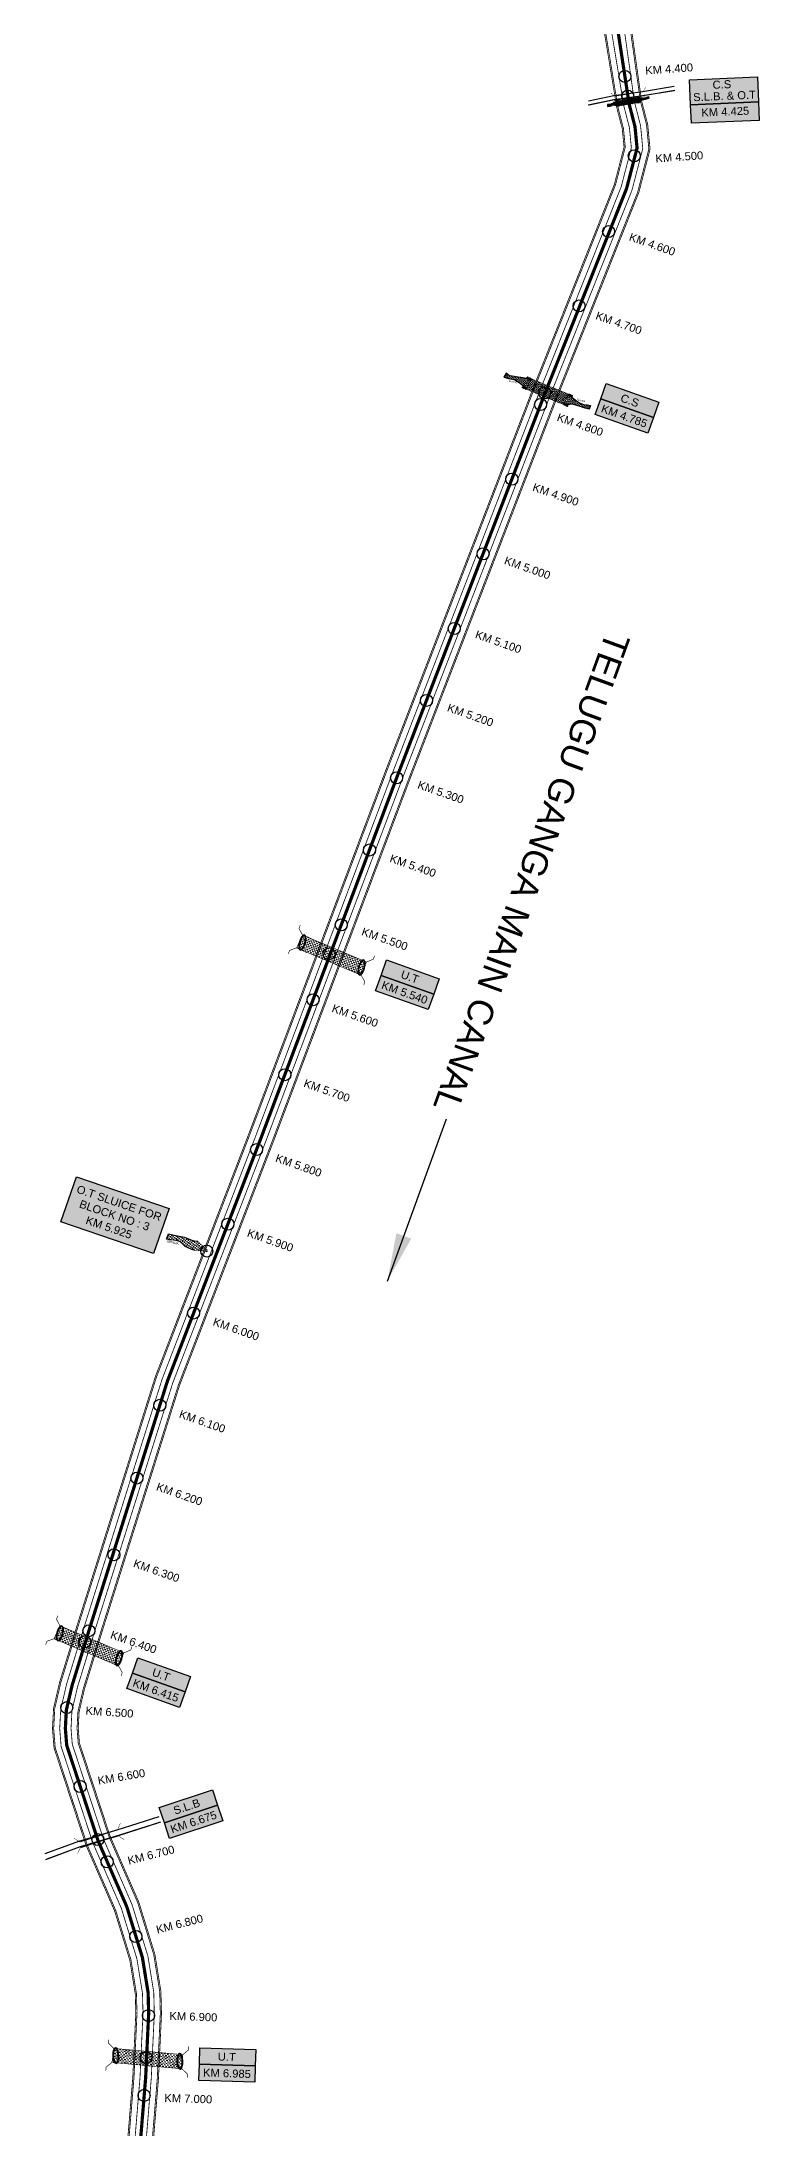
# Model space of a CAD drawing. Header units: inches. Extents: x 85036 to 260440, y 1649183 to 1742360.
# Drawn here: x 89317 to 90213, y 1728128 to 1730735 of the extents above; entities that cross this region are included whole.
import ezdxf

# ---------------------------------------------------------------- set-up
doc = ezdxf.new("R2010")
doc.units = ezdxf.units.IN
doc.header["$MEASUREMENT"] = 0
doc.header["$PDMODE"] = 32
doc.header["$PDSIZE"] = 15
doc.linetypes.add('ACAD_ISO02W100', pattern=[15, 12, -3])
for name, color, linetype in [('bed with', 5, 'Continuous'), ('cahnige', 7, 'Continuous'), ('canal', 1, 'Continuous'), ('CARTTRACK', 30, 'ACAD_ISO02W100'), ('chainage', 7, 'Continuous'), ('laying', 4, 'Continuous'), ('lining', 4, 'Continuous'), ('OT', 7, 'Continuous'), ('ROAD', 6, 'Continuous'), ('SLB', 11, 'Continuous'), ('STREAM', 4, 'Continuous'), ('Stu coo', 3, 'Continuous'), ('top of bund', 1, 'Continuous'), ('UT', 173, 'ACAD_ISO02W100'), ('V', 6, 'Continuous'), ('ZSTU', 7, 'Continuous')]:
    doc.layers.add(name, color=color, linetype=linetype)
doc.styles.add('5mm', font='times.ttf', dxfattribs={"height": 3})
doc.styles.get("Standard").update_dxf_attribs({"font": 'arial.ttf'})
doc.dimstyles.get("Standard").update_dxf_attribs({"dimtxt": 0.18, "dimasz": 0.18, "dimexe": 0.18, "dimexo": 0.0625, "dimgap": 0.09, "dimtad": 0, "dimtih": 1, "dimtoh": 1, "dimdec": 4, "dimzin": 0, "dimdsep": 46, "dimtxsty": 'Standard', "dimcen": 0.09, "dimadec": 0, "dimazin": 0, "dimtfac": 1, "dimtdec": 4, "dimtofl": 0, "dimtmove": 0, "dimatfit": 3, "dimfxl": 1, "dimtolj": 1, "dimtzin": 0, "dimarcsym": 0})
pattern_1 = [(228.0128, (-362214.3310220317, -1526288.492507028), (-7.999998232158162, -9.000001341607247), [0.134536, -13.319088]), (184.9697, (-362214.4210220316, -1526288.592507028), (12.00000105151764, 0.9999913070070519), [0.230868, -22.855925]), (132.5104, (-362214.6510220316, -1526288.612507028), (9.999990718346812, -11.0000086738712), [0.162788, -16.116032]), (267.2737, (-362215.0410220316, -1526288.862507028), (0.9999960177271904, 20.00000029497347), [0.210238, -20.813558]), (292.8337, (-362215.0510220316, -1526289.072507028), (-5.00000990543714, 11.99999641177778), [0.206155, -20.409373]), (357.2737, (-362214.9710220316, -1526289.262507028), (-20.00000029497347, 0.9999960177271915), [0.210238, -20.813558]), (37.6942, (-362214.7610220317, -1526289.272507028), (-13.00000734561798, -9.99999040516053), [0.278029, -27.524849]), (72.2553, (-362214.5410220316, -1526289.102507028), (7.000010762705409, 21.99999623123919), [0.262488, -25.986321]), (121.4296, (-362214.4610220316, -1526288.852507028), (-8.000008234176365, 12.99999503649257), [0.21095, -20.884073]), (175.2364, (-362214.5710220317, -1526288.672507028), (11.00000094631958, -0.9999915326612605), [0.2408319999999999, -11.80076299999999]), (222.3974, (-362214.8110220316, -1526288.652507028), (-12.00000735107323, -10.99999208201412), [0.311448, -30.833375]), (138.8141, (-362214.0510220316, -1526288.872507028), (-7.000002946805715, 5.999997313342756), [0.106301, -10.523844]), (171.4692, (-362214.1310220317, -1526288.802507028), (12.99999828481513, -2.00000791003979), [0.2022369999999999, -20.02151099999998]), (225, (-362214.3310220317, -1526288.772507028), (-1.110223024625157e-16, -1.000000309448952), [0.141421, -1.272792]), (203.1986, (-362214.4010220316, -1526288.652507028), (4.999999730667075, 2.000001325264854), [0.076158, -7.539615]), (291.8014, (-362214.4710220316, -1526288.682507028), (-0.9999999105006487, 3.00000027301077), [0.107703, -5.277462]), (30.9638, (-362214.4310220316, -1526288.782507028), (2.999998022287998, 2.000002483540733), [0.1749289999999999, -5.656022999999996]), (161.5651, (-362214.2810220316, -1526288.692507028), (2.000000434592962, -0.9999984032227077), [0.126491, -3.035787]), (16.38950000000001, (-362215.0510220316, -1526288.682507028), (10.00000219841196, 2.99999270981797), [0.1772, -17.542845]), (70.3462, (-362214.8810220317, -1526288.632507028), (-3.999995247371745, -11.00000213560622), [0.148661, -14.717408]), (293.1986, (-362214.2810220316, -1526288.492507028), (-2.000001325264854, 4.999999730667075), [0.152315, -7.463458]), (343.6105, (-362214.2210220316, -1526288.632507028), (-10.00000219841196, 2.999992709817974), [0.1771999999999999, -17.54284499999998]), (339.444, (-362215.0510220316, -1526289.302507028), (-5.000001844542423, 1.999995996421584), [0.17088, -8.373124]), (294.7751, (-362214.8910220317, -1526289.362507028), (-4.99999218924517, 11.00000342183912), [0.1431779999999999, -14.17464299999999]), (66.80140000000002, (-362214.2710220316, -1526289.492507028), (2.000001325264855, 4.999999730667075), [0.152315, -7.463458]), (17.35400000000001, (-362214.2110220316, -1526289.352507028), (-13.00000201909683, -3.999994502259118), [0.167631, -16.59542399999999]), (69.444, (-362214.7610220317, -1526289.492507028), (-1.999995996421587, -5.000001844542422), [0.08544, -8.458563999999999]), (101.3098999999999, (-362214.3310220317, -1526289.492507028), (-0.9999976321616053, 4.000000752230952), [0.05098999999999999, -5.048028999999998]), (165.9638, (-362214.3410220316, -1526289.442507028), (3.00000054598974, -0.9999980573612457), [0.206155, -3.91695]), (186.009, (-362214.5410220316, -1526289.392507028), (9.99999975090604, 0.9999993174818415), [0.19105, -18.913923]), (303.6901, (-362214.4310220316, -1526288.872507028), (-1.000001334507191, 1.99999955777116), [0.144222, -3.461329]), (353.1572, (-362214.3510220316, -1526288.992507028), (16.99999936547855, -2.000007997924761), [0.251794, -24.927563]), (60.94540000000001, (-362214.1010220316, -1526289.022507028), (-4.000000027199279, -7.000000384569686), [0.102956, -10.192674]), (90, (-362214.0510220316, -1526288.932507028), (-0.9999999999999999, 1), [0.06, -0.94]), (120.2564, (-362214.5610220316, -1526289.362507028), (3.999994886802694, -7.000002455854734), [0.138924, -13.75352]), (48.01279999999999, (-362214.6310220317, -1526289.242507028), (7.99999823215816, 9.000001341607248), [0.269072, -13.184552]), (0, (-362214.4510220317, -1526289.042507028), (1, 1), [0.26, -0.74]), (325.3048, (-362214.1910220316, -1526289.042507028), (-9.999994258987526, 7.000008609594458), [0.158114, -15.653274]), (254.0546, (-362214.0610220316, -1526289.132507028), (-0.9999998892963811, -4.000000126652151), [0.145602, -7.134508]), (207.646, (-362214.1010220316, -1526289.272507028), (-18.99999580717959, -10.00000771316918), [0.237065, -23.469474]), (175.4261, (-362214.3110220316, -1526289.382507028), (-13.00000055831213, 0.999994801161084), [0.2507989999999997, -24.82907399999998])]
pattern_2 = [(0, (-362215.0510220316, -1526289.492507028), (1.25, 1.25), [1.25, -1.25])]
pattern_3 = [(228.0128, (-362243.1753484617, -1526336.432974194), (-7.999998232158162, -9.000001341607247), [0.134536, -13.319088]), (184.9697, (-362243.2653484617, -1526336.532974194), (12.00000105151764, 0.9999913070070519), [0.230868, -22.855925]), (132.5104, (-362243.4953484617, -1526336.552974194), (9.999990718346812, -11.0000086738712), [0.162788, -16.116032]), (267.2737, (-362243.8853484617, -1526336.802974194), (0.9999960177271904, 20.00000029497347), [0.210238, -20.813558]), (292.8337, (-362243.8953484617, -1526337.012974194), (-5.00000990543714, 11.99999641177778), [0.206155, -20.409373]), (357.2737, (-362243.8153484617, -1526337.202974194), (-20.00000029497347, 0.9999960177271915), [0.210238, -20.813558]), (37.6942, (-362243.6053484617, -1526337.212974194), (-13.00000734561798, -9.99999040516053), [0.278029, -27.524849]), (72.2553, (-362243.3853484617, -1526337.042974194), (7.000010762705409, 21.99999623123919), [0.262488, -25.986321]), (121.4296, (-362243.3053484617, -1526336.792974194), (-8.000008234176365, 12.99999503649257), [0.21095, -20.884073]), (175.2364, (-362243.4153484617, -1526336.612974194), (11.00000094631958, -0.9999915326612605), [0.2408319999999999, -11.80076299999999]), (222.3974, (-362243.6553484617, -1526336.592974194), (-12.00000735107323, -10.99999208201412), [0.311448, -30.833375]), (138.8141, (-362242.8953484617, -1526336.812974194), (-7.000002946805715, 5.999997313342756), [0.106301, -10.523844]), (171.4692, (-362242.9753484617, -1526336.742974194), (12.99999828481513, -2.00000791003979), [0.2022369999999998, -20.02151099999998]), (225, (-362243.1753484617, -1526336.712974194), (-1.110223024625157e-16, -1.000000309448952), [0.141421, -1.272792]), (203.1986, (-362243.2453484617, -1526336.592974194), (4.999999730667075, 2.000001325264854), [0.076158, -7.539615]), (291.8014, (-362243.3153484617, -1526336.622974194), (-0.9999999105006487, 3.00000027301077), [0.107703, -5.277462]), (30.9638, (-362243.2753484617, -1526336.722974194), (2.999998022287998, 2.000002483540733), [0.1749289999999998, -5.656022999999995]), (161.5651, (-362243.1253484617, -1526336.632974194), (2.000000434592962, -0.9999984032227077), [0.126491, -3.035787]), (16.38950000000001, (-362243.8953484617, -1526336.622974194), (10.00000219841196, 2.99999270981797), [0.1772, -17.542845]), (70.3462, (-362243.7253484617, -1526336.572974194), (-3.999995247371745, -11.00000213560622), [0.148661, -14.717408]), (293.1986, (-362243.1253484617, -1526336.432974194), (-2.000001325264854, 4.999999730667075), [0.152315, -7.463458]), (343.6105, (-362243.0653484617, -1526336.572974194), (-10.00000219841196, 2.999992709817974), [0.1771999999999998, -17.54284499999998]), (339.444, (-362243.8953484617, -1526337.242974194), (-5.000001844542423, 1.999995996421584), [0.17088, -8.373124]), (294.7751, (-362243.7353484617, -1526337.302974194), (-4.99999218924517, 11.00000342183912), [0.1431779999999998, -14.17464299999999]), (66.80140000000002, (-362243.1153484617, -1526337.432974194), (2.000001325264855, 4.999999730667075), [0.152315, -7.463458]), (17.35400000000001, (-362243.0553484617, -1526337.292974194), (-13.00000201909683, -3.999994502259118), [0.167631, -16.59542399999999]), (69.444, (-362243.6053484617, -1526337.432974194), (-1.999995996421587, -5.000001844542422), [0.08544, -8.458563999999999]), (101.3098999999999, (-362243.1753484617, -1526337.432974194), (-0.9999976321616053, 4.000000752230952), [0.05098999999999998, -5.048028999999997]), (165.9638, (-362243.1853484617, -1526337.382974194), (3.00000054598974, -0.9999980573612457), [0.206155, -3.91695]), (186.009, (-362243.3853484617, -1526337.332974194), (9.99999975090604, 0.9999993174818415), [0.19105, -18.913923]), (303.6901, (-362243.2753484617, -1526336.812974194), (-1.000001334507191, 1.99999955777116), [0.144222, -3.461329]), (353.1572, (-362243.1953484617, -1526336.932974194), (16.99999936547855, -2.000007997924761), [0.251794, -24.927563]), (60.94540000000001, (-362242.9453484617, -1526336.962974194), (-4.000000027199279, -7.000000384569686), [0.102956, -10.192674]), (90, (-362242.8953484617, -1526336.872974194), (-0.9999999999999999, 1), [0.06, -0.94]), (120.2564, (-362243.4053484617, -1526337.302974194), (3.999994886802694, -7.000002455854734), [0.138924, -13.75352]), (48.01279999999999, (-362243.4753484617, -1526337.182974194), (7.99999823215816, 9.000001341607248), [0.269072, -13.184552]), (0, (-362243.2953484617, -1526336.982974194), (1, 1), [0.26, -0.74]), (325.3048, (-362243.0353484617, -1526336.982974194), (-9.999994258987526, 7.000008609594458), [0.158114, -15.653274]), (254.0546, (-362242.9053484617, -1526337.072974194), (-0.9999998892963811, -4.000000126652151), [0.145602, -7.134508]), (207.646, (-362242.9453484617, -1526337.212974194), (-18.99999580717959, -10.00000771316918), [0.237065, -23.469474]), (175.4261, (-362243.1553484617, -1526337.322974194), (-13.00000055831213, 0.999994801161084), [0.2507989999999997, -24.82907399999998])]

# ---------------------------------------------------------------- blocks, each defined once
blk = doc.blocks.new('GGF')
at = {"layer": 'STREAM'}
h = blk.add_hatch(dxfattribs=at)
h.set_pattern_fill('DASH', color=256, scale=10, angle=-6.082734917303942, style=0)
h.set_pattern_definition([(353.9172650826961, (-115347.3726237068, 1016.387648081312), (1.375417949938526, 1.110506849590268), [1.25, -1.25])])
h.paths.add_polyline_path([(406186.8358267642, 1485623.894007653), (406186.3350356966, 1485618.16585714), (406185.8342446289, 1485612.437706626), (406242.6024607782, 1485608.895201602), (406242.8636284556, 1485614.639267362), (406243.1247961327, 1485620.383333121)])
at = {"layer": 'laying', "linetype": 'ByBlock', "extrusion": (0, 0, -1)}
for centre in [(406188.8340515448, 1485618.100544371), (406240.8092758137, 1485614.964376942)]:
    blk.add_ellipse(centre, major_axis=(0.4022038884711088, -6.365555352701567), ratio=0.3887167828476952, dxfattribs=at)
at = {"layer": 'laying', "linetype": 'ByBlock'}
for points in [[(406189.2044231551, 1485612.238788546), (406189.1301593552, 1485612.234096231), (406189.0528622998, 1485612.245618227), (406188.8631006061, 1485612.324588027), (406188.7519765225, 1485612.394145026), (406188.5122836892, 1485612.610022701), (406188.3845252309, 1485612.755754402), (406187.9901122551, 1485613.318903608), (406187.7273521348, 1485613.85898441), (406187.2895556467, 1485615.151754198), (406187.1131680161, 1485615.903753204), (406186.8806331598, 1485617.489787864), (406186.8243655579, 1485618.323341603), (406186.8412834518, 1485619.932858505), (406186.9146281564, 1485620.708349793), (406187.1740924141, 1485622.067517512), (406187.3614922329, 1485622.65073727), (406187.7140922088, 1485623.356040432), (406187.8630650354, 1485623.567618286), (406188.1141012118, 1485623.821781273), (406188.2175726035, 1485623.889167762), (406188.3951326545, 1485623.961233407), (406188.4694103668, 1485623.970225642), (406188.6399464445, 1485623.94807565), (406188.7398646418, 1485623.913414563), (406188.9754422541, 1485623.761023998), (406189.1085637353, 1485623.642922326), (406189.3815283708, 1485623.318037364), (406189.5211763898, 1485623.111945711), (406189.9516964495, 1485622.33059618), (406190.2214699374, 1485621.608086816), (406190.6248590543, 1485619.961048005), (406190.7595287117, 1485619.037350996), (406190.8632364098, 1485617.186895084), (406190.8321935693, 1485616.26108243), (406190.6143732872, 1485614.607066808), (406190.4262052957, 1485613.879561222), (406190.055177624, 1485613.01905299), (406189.9016287614, 1485612.765040143), (406189.6325239488, 1485612.445281366), (406189.5169377527, 1485612.35368761), (406189.3392356181, 1485612.260876767), (406189.2716159608, 1485612.243034084), (406189.2044231551, 1485612.238788546)], [(406241.179647424, 1485609.102621116), (406241.1053836241, 1485609.097928802), (406241.0280865688, 1485609.109450798), (406240.838324875, 1485609.188420597), (406240.7272007914, 1485609.257977597), (406240.4875079581, 1485609.473855271), (406240.3597494998, 1485609.619586973), (406239.965336524, 1485610.182736179), (406239.7025764037, 1485610.722816981), (406239.2647799156, 1485612.015586769), (406239.088392285, 1485612.767585774), (406238.8558574287, 1485614.353620435), (406238.7995898268, 1485615.187174174), (406238.8165077207, 1485616.796691076), (406238.8898524253, 1485617.572182364), (406239.149316683, 1485618.931350083), (406239.3367165019, 1485619.514569841), (406239.6893164777, 1485620.219873002), (406239.8382893043, 1485620.431450857), (406240.0893254807, 1485620.685613844), (406240.1927968724, 1485620.753000333), (406240.3703569234, 1485620.825065977), (406240.4446346357, 1485620.834058213), (406240.6151707135, 1485620.811908221), (406240.7150889107, 1485620.777247134), (406240.950666523, 1485620.624856569), (406241.0837880042, 1485620.506754897), (406241.3567526398, 1485620.181869935), (406241.4964006587, 1485619.975778282), (406241.9269207185, 1485619.194428751), (406242.1966942063, 1485618.471919387), (406242.6000833233, 1485616.824880576), (406242.7347529806, 1485615.901183567), (406242.8384606787, 1485614.050727655), (406242.8074178382, 1485613.124915001), (406242.5895975561, 1485611.470899379), (406242.4014295646, 1485610.743393793), (406242.0304018929, 1485609.882885561), (406241.8768530303, 1485609.628872714), (406241.6077482177, 1485609.309113937), (406241.4921620216, 1485609.21752018), (406241.314459887, 1485609.124709338), (406241.2468402297, 1485609.106866655), (406241.179647424, 1485609.102621116)]]:
    blk.add_open_spline(points, degree=3, knots=[0, 0, 0, 0, 0.1890722348827286, 0.1890722348827286, 0.3781444697654573, 0.3781444697654573, 0.567216704648186, 0.567216704648186, 0.9642381621637766, 0.9642381621637766, 1.361259619679367, 1.361259619679367, 1.758281077194958, 1.758281077194958, 2.155302534710549, 2.155302534710549, 2.552323992226139, 2.552323992226139, 2.807761081817867, 2.807761081817867, 3.012439963152372, 3.012439963152372, 3.217118844486876, 3.217118844486876, 3.421797725821381, 3.421797725821381, 3.626476607155885, 3.626476607155885, 3.831155488490389, 3.831155488490389, 4.280922883927905, 4.280922883927905, 4.730690279365422, 4.730690279365422, 5.180457674802938, 5.180457674802938, 5.630225070240454, 5.630225070240454, 5.896844194109022, 5.896844194109022, 6.112115499412711, 6.112115499412711, 6.283185307179586, 6.283185307179586, 6.283185307179586, 6.283185307179586], dxfattribs=at)
at = {"layer": 'UT', "ltscale": 0.2, "const_width": 0.4999999999999999}
for points in [[(406181.0067191261, 1485605.627956516), (406181.2043290924, 1485608.621441158), (406185.8342446289, 1485612.437706626), (406186.3350356966, 1485618.16585714), (406186.8358267643, 1485623.894007653), (406182.485284513, 1485628.02592998), (406182.4731358847, 1485631.025905382)], [(406186.8358267643, 1485623.894007653), (406243.1247961327, 1485620.383333121)], [(406247.6637609265, 1485627.388723734), (406247.5913202798, 1485624.389598469), (406243.1247961327, 1485620.383333121), (406242.8636284556, 1485614.639267362), (406242.6024607783, 1485608.895201602), (406247.1217425518, 1485604.948545771), (406247.2591485833, 1485601.95169416)], [(406185.8342446289, 1485612.437706626), (406242.6024607783, 1485608.895201602)]]:
    blk.add_lwpolyline(points, dxfattribs=at)
blk = doc.blocks.new('FGDFGDFG6YURT')
at = {"layer": 'ROAD', "color": 1, "linetype": 'Continuous', "lineweight": 25}
for points in [[(386103.5284786596, 1482907.418250796, 0), (386134.4943898718, 1482913.048692988, 0), (386162.3338302057, 1482917.432879298, 0), (386187.03831635, 1482923.149040827, 0)], [(386104.349895274, 1482907.665549859, 0), (386135.2697901193, 1482913.287625029, 0), (386163.2020570702, 1482917.686429777, 0), (386188.0436620642, 1482923.434318075, 0)], [(386104.2356023123, 1482903.529261708, 0), (386135.1554971575, 1482909.151336877, 0), (386163.0877641085, 1482913.550141626, 0), (386187.9293691025, 1482919.298029924, 0)]]:
    blk.add_polyline3d(points, dxfattribs=at)
at = {"layer": 'SLB'}
for points, const_width in [([(386134.5918138346, 1482913.396780385), (386134.2422434629, 1482913.414116911), (386130.6310287907, 1482916.63665141)], 0.2999999999999999), ([(386134.7979053175, 1482908.736976533), (386134.4514698859, 1482908.687151922), (386131.9350661394, 1482904.552746017)], 0.2999999999999999), ([(386134.5918138346, 1482913.396780385), (386148.2388681522, 1482915.445660189), (386161.8187230226, 1482917.900765421)], 0.4999999999999999), ([(386161.8783264555, 1482914.051226821), (386148.298471585, 1482911.59612159), (386134.7979053175, 1482908.736976533)], 0.4999999999999999), ([(386161.9926194173, 1482918.187514973), (386148.4127645467, 1482915.732409741), (386134.9121982792, 1482912.873264684)], 0.4999999999999999), ([(386161.8187230226, 1482917.900765421), (386162.1664906862, 1482917.940232523), (386164.805117545, 1482921.997725382)], 0.2999999999999999), ([(386161.8783264555, 1482914.051226821), (386162.2282584353, 1482914.044326869), (386165.9340047213, 1482910.930961412)], 0.2999999999999999)]:
    blk.add_lwpolyline(points, dxfattribs=dict(at, const_width=const_width))
blk = doc.blocks.new('A$C377B10CC')
at = {"layer": 'STREAM'}
h = blk.add_hatch(dxfattribs=at)
h.set_pattern_fill('DASH', color=256, scale=10, style=0)
h.set_pattern_definition(pattern_2)
h.paths.add_polyline_path([(-21.08494824264198, 10.39821502007544), (-19.27474394725869, 14.9729934823699), (-16.18663339636989, 21.24998857849248), (-13.84395335207229, 26.14394057728347), (-11.82073506258894, 30.82506799115799), (-15.86717164155561, 33.27204399043694), (-17.46448041551048, 29.0164390646387), (-18.42280644358834, 24.86724643129855), (-21.40440999745624, 19.97332610306328), (-25.23789181862958, 15.71772117726505), (-29.9438456458156, 11.73286320897751), (-32.55258794897789, 7.397025274472546), (-28.05102203169388, 4.507492972305098), (-23.61509535066327, 1.521298239562105), (-21.08650298323482, 5.72392365569249)])
h = blk.add_hatch(dxfattribs=at)
h.set_pattern_fill('DASH', color=256, scale=10, style=0)
h.set_pattern_definition(pattern_2)
h.paths.add_polyline_path([(-60.19243563445735, -34.66217618575828), (-53.98690071125707, -38.64547753962713), (-47.9096301992253, -42.73659862830805), (-22.26358327601338, -0.1118046867195504), (-28.38064794772072, 4.006105192238503), (-34.54584827913632, 7.963515976456129)])
h = blk.add_hatch(dxfattribs=at)
h.set_pattern_fill('DASH', color=256, scale=10, style=0)
h.set_pattern_definition(pattern_2)
h.paths.add_polyline_path([(-57.74663512443659, -50.484279576689), (-52.45942178077529, -46.41916892677546), (-49.88059994621258, -42.13306005246427), (-54.31652662728474, -39.14686531969357), (-58.81809254456867, -36.25733301752601), (-61.3969143789727, -40.54344189167021), (-63.59385741560255, -47.48107765731402), (-64.76519743772232, -50.56640072958572), (-67.96923356887419, -60.27215190371499), (-69.88594486127842, -62.93188914703207), (-71.69620839302661, -64.63413745141588), (-67.43681705632478, -68.35777592635714), (-64.88112301792717, -63.03830143949018), (-63.28387348033723, -57.93158819666134), (-61.89957870042419, -54.84626512438989), (-59.45039165910562, -52.18652788107279)])
at = {"layer": 'UT', "ltscale": 0.2}
h = blk.add_hatch(dxfattribs=at)
h.set_pattern_fill('GRAVEL', color=256, style=0)
h.set_pattern_definition(pattern_1)
h.paths.add_polyline_path([(-34.2363896589959, 8.477849041344596), (-32.55258794897789, 7.397025274472544), (-29.9438456458156, 11.73286320897751), (-31.65756782452809, 12.7639579155948)])
h = blk.add_hatch(dxfattribs=at)
h.set_pattern_fill('GRAVEL', color=256, style=0)
h.set_pattern_definition(pattern_1)
h.paths.add_polyline_path([(-23.61509535066326, 1.521298239562115), (-21.95385443983832, 0.4029774884693321), (-19.37278080452233, 4.692828949075191), (-21.08650298323482, 5.723923655692487)])
h = blk.add_hatch(dxfattribs=at)
h.set_pattern_fill('GRAVEL', color=256, style=0)
h.set_pattern_definition(pattern_3)
h.paths.add_polyline_path([(-58.81809254409745, -36.25733301672153), (-60.50189425464487, -35.17650925088674), (-63.08071608917089, -39.46261812490411), (-61.39691437908914, -40.54344189190306)])
h = blk.add_hatch(dxfattribs=at)
h.set_pattern_fill('GRAVEL', color=256, style=0)
h.set_pattern_definition(pattern_3)
h.paths.add_polyline_path([(-48.21710723458091, -43.24763821694069), (-49.9308294133516, -42.21654351055622), (-52.45942178071709, -46.41916892677546), (-50.7981808698969, -47.53748967801221)])
at = {"layer": 'STREAM'}
for points in [[(-29.9438456458156, 11.73286320897751), (-25.23789181862958, 15.71772117726505), (-21.40440999745624, 19.9733261030633), (-18.42280644358834, 24.86724643129855), (-17.46448041551048, 29.01643906463869), (-15.86717164155561, 33.27204399043694), (-11.82073506258894, 30.82506799115799), (-13.84395335207228, 26.1439405772835), (-16.18663339636987, 21.24998857849278), (-19.27474394725868, 14.97299348236993), (-21.08494824264199, 10.39821502007544), (-21.08650298323482, 5.723923655692488)], [(-61.39691437897272, -40.54344189167023), (-63.59385741560254, -47.48107765731402), (-64.76519743772224, -50.56640072958544), (-67.96923356887419, -60.27215190371498), (-69.8859448612784, -62.93188914703205), (-71.69620839302661, -64.63413745141588), (-67.4368170563248, -68.35777592635714), (-64.88112301792717, -63.03830143949017), (-63.28387348033721, -57.93158819666132), (-61.89957870042417, -54.8462651243899), (-59.45039165910566, -52.18652788107283), (-57.74663512443658, -50.484279576689), (-52.4594217807753, -46.41916892677546)]]:
    blk.add_lwpolyline(points, dxfattribs=at)
at = {"layer": 'UT', "ltscale": 0.2, "const_width": 0.5}
for points in [[(-60.50189425458666, -35.17650925065391), (-34.54584827914368, 7.963515976443887)], [(-48.21935903542908, -43.25138080352917), (-22.26358327601338, -0.1118046867195517)], [(-34.5605003585224, 7.972921071806923), (-28.38064794772072, 4.006105192238465), (-22.26358327601338, -0.1118046867195517)], [(-34.2363896589959, 8.477849041344598), (-31.65756782452809, 12.7639579155948)], [(-34.2363896589959, 8.477849041344598), (-28.05102203169372, 4.507492972305045), (-21.95385443983832, 0.4029774884693325)], [(-32.55258794891415, 7.397025274578482), (-29.9438456458156, 11.73286320897751)], [(-31.65756782452809, 12.7639579155948), (-29.9438456458156, 11.73286320897751)], [(-23.61509535071673, 1.521298239473253), (-21.08650298323482, 5.723923655692488)], [(-22.26358327601338, -0.1118046867195517), (-21.95385443983832, 0.4029774884693325)], [(-21.95385443983832, 0.4029774884693325), (-19.37278080452234, 4.692828949075192)], [(-21.08650298323482, 5.723923655692488), (-19.37278080452234, 4.692828949075192)], [(-63.08071608905448, -39.46261812490411), (-60.50189425458666, -35.17650925065391)], [(-63.08071608905448, -39.46261812490411), (-61.39691437897272, -40.54344189167023)], [(-61.39691437897272, -40.54344189167023), (-58.81809254450491, -36.25733301742002)], [(-60.50189425458666, -35.17650925065391), (-54.31652662728447, -39.14686531969346), (-48.21935903542908, -43.25138080352917)], [(-60.17778355506016, -34.67158128111623), (-53.98690071125748, -38.64547753962688), (-47.8842965469812, -42.75365283689462)], [(-52.4594217807753, -46.41916892677546), (-49.88059994624928, -42.13306005252525)], [(-52.4594217807753, -46.41916892677546), (-50.7981808698969, -47.53748967777938)], [(-50.7981808698969, -47.53748967777938), (-48.21710723458091, -43.24763821717352)]]:
    blk.add_lwpolyline(points, dxfattribs=at)
at = {"layer": 'cahnige', "style": '5mm'}
for p in [(-24.70947435131529, 16.98236319143325), (-60.9109538581688, -63.65351491281763)]:
    blk.add_text('Stream', height=2.5, rotation=71.17434464616717, dxfattribs=at).set_placement(p)
blk = doc.blocks.new('VBVB')
at = {"layer": 'STREAM'}
h = blk.add_hatch(dxfattribs=at)
h.set_pattern_fill('DASH', color=256, scale=10, style=0)
h.set_pattern_definition([(0, (17867.88371487719, -28501.71006121906), (1.25, 1.25), [1.25, -1.25])])
h.paths.add_polyline_path([(380095.9578547815, 1497774.979899091), (380098.8683746898, 1497780.214053723), (380100.4483272064, 1497784.617400714), (380101.7788353608, 1497788.771502249), (380103.7746272102, 1497793.590268896), (380099.5335991489, 1497795.916580957), (380098.452594594, 1497793.507197633), (380097.6210344023, 1497789.602341558), (380096.9557507077, 1497787.691449154), (380095.791578286, 1497784.700503649), (380093.8789543023, 1497782.955785437), (380090.8853257658, 1497780.795647573), (380086.5656440002, 1497773.963976908), (380084.6014813699, 1497765.180921337), (380084.0768038103, 1497764.329620298), (380085.9416349676, 1497763.15133106), (380086.5685083546, 1497763.834778382), (380093.7175540949, 1497769.302057871), (380094.4610701322, 1497772.653587032)])
at = {"layer": 'OT', "const_width": 0.4999999999999999}
blk.add_lwpolyline([(380084.6014813699, 1497765.180921337), (380084.0733134003, 1497764.331791371), (380083.5451454307, 1497763.482661405), (380085.4049872326, 1497762.307524679), (380085.9416349677, 1497763.15133106), (380084.0768038104, 1497764.329620298), (380085.9416349677, 1497763.15133106), (380086.568508355, 1497763.834778382), (380093.717554095, 1497769.302057871), (380086.568508355, 1497763.834778382), (380085.9416349677, 1497763.15133106), (380084.0768038104, 1497764.329620298), (380084.6014813699, 1497765.180921337), (380086.5656440002, 1497773.963976908)], dxfattribs=at)
at = {"layer": 'STREAM'}
blk.add_lwpolyline([(380086.5656440002, 1497773.963976908), (380090.8853257659, 1497780.795647574), (380093.8789543033, 1497782.955785438), (380095.7915782861, 1497784.700503649), (380096.9557507072, 1497787.691449152), (380097.6210344024, 1497789.602341558), (380098.4525945941, 1497793.507197633), (380099.5335991488, 1497795.916580957), (380103.7746272101, 1497793.590268896), (380101.7788353609, 1497788.771502249), (380100.4483272069, 1497784.617400716), (380098.8683746899, 1497780.214053723), (380095.9578547826, 1497774.979899092), (380094.4610701321, 1497772.653587032), (380093.717554095, 1497769.302057871)], dxfattribs=at)
at = {"layer": 'cahnige', "style": '5mm'}
blk.add_text('Stream', height=2.5, rotation=71.17434464616717, dxfattribs=at).set_placement((380095.0016310557, 1497785.493162808))

msp = doc.modelspace()

# ---------------------------------------------------------------- hatches: boundary and pattern name
at = {"layer": 'V'}
msp.add_hatch(color=2, dxfattribs=at).paths.add_polyline_path([(89360.39935859502, 1729316.727177353), (89476.11285522347, 1729277.119813593), (89456.86315606954, 1729220.881533973), (89341.14965944109, 1729260.488897734)])
at = {"layer": 'ZSTU'}
h = msp.add_hatch(color=135, dxfattribs=at)
h.set_gradient(color1=(141, 177, 78), color2=(107, 135, 59), one_color=1, tint=0.3799999952316284, name='CYLINDER')
h.paths.add_polyline_path([(90126.08775262587, 1730687.628339723), (90127.42046608368, 1730656.317896548), (90212.06573712645, 1730659.920780456), (90210.7330236687, 1730691.23122363)])
h.paths.add_polyline_path([(90152.51346693377, 1730673.420322143), (90180.94611252946, 1730674.630543577), (90180.28646642677, 1730690.128107355), (90151.85382083108, 1730688.917885922)], flags=24)
h.paths.add_polyline_path([(90128.28272848559, 1730657.876038739), (90211.8223664797, 1730661.431861925), (90211.15836914943, 1730677.031652378), (90127.61873115532, 1730673.475829191)], flags=24)
h = msp.add_hatch(color=252, dxfattribs=at)
h.set_gradient(color1=(167, 88, 159), color2=(127, 67, 121), one_color=1, tint=0.3799999952316284, name='CYLINDER')
h.paths.add_polyline_path([(90127.42046608368, 1730656.317896549), (90128.40289355873, 1730633.236986354), (90213.04816460155, 1730636.839870262), (90212.06573712651, 1730659.920780456)])
h.paths.add_polyline_path([(90138.53305230977, 1730638.753068526), (90203.37543162896, 1730641.513052186), (90202.72405285871, 1730656.816385284), (90137.88167353952, 1730654.056401623)], flags=24)
h = msp.add_hatch(color=135, dxfattribs=at)
h.set_gradient(color1=(141, 177, 78), color2=(107, 135, 59), one_color=1, tint=0.3799999952316284, name='CYLINDER')
h.paths.add_polyline_path([(90081.01074244146, 1730265.384018384), (90087.87489573081, 1730284.663002793), (90022.09213884195, 1730308.084512843), (90015.22798555263, 1730288.805528433)])
h.paths.add_polyline_path([(90035.50404602863, 1730284.279965688), (90062.31382922144, 1730274.734521924), (90067.51669094685, 1730289.347524556), (90040.70690775407, 1730298.892968319)], flags=24)
h = msp.add_hatch(color=252, dxfattribs=at)
h.set_gradient(color1=(167, 88, 159), color2=(127, 67, 121), one_color=1, tint=0.3799999952316284, name='CYLINDER')
h.paths.add_polyline_path([(90074.14658915167, 1730246.105033975), (90081.0107424414, 1730265.384018384), (90015.2279855526, 1730288.805528433), (90008.36383226281, 1730269.526544024)])
h.paths.add_polyline_path([(90011.41342388775, 1730270.976620751), (90072.55476669403, 1730249.207655102), (90077.69242104952, 1730263.637513242), (90016.55107824324, 1730285.406478891)], flags=24)
h = msp.add_hatch(color=135, dxfattribs=at)
h.set_gradient(color1=(141, 177, 78), color2=(107, 135, 59), one_color=1, tint=0.3799999952316284, name='CYLINDER')
h.paths.add_polyline_path([(89806.71732214326, 1729544.993683317), (89813.58147543285, 1729564.272667727), (89747.79871854401, 1729587.694177777), (89740.93456525463, 1729568.415193366)])
h.paths.add_polyline_path([(89761.26508885826, 1729563.915494025), (89787.25554142852, 1729554.661767442), (89792.372603983, 1729569.033790479), (89766.38215141275, 1729578.287517062)], flags=24)
h = msp.add_hatch(color=252, dxfattribs=at)
h.set_gradient(color1=(167, 88, 159), color2=(127, 67, 121), one_color=1, tint=0.3799999952316284, name='CYLINDER')
h.paths.add_polyline_path([(89799.85316885368, 1729525.714698908), (89806.71732214338, 1729544.993683318), (89740.93456525452, 1729568.415193366), (89734.07041196484, 1729549.136208957)])
h.paths.add_polyline_path([(89737.12000358972, 1729550.586285684), (89798.261346396, 1729528.817320035), (89803.3990007515, 1729543.247178175), (89742.25765794521, 1729565.016143824)], flags=24)
h = msp.add_hatch(color=135, dxfattribs=at)
h.set_gradient(color1=(141, 177, 78), color2=(107, 135, 59), one_color=1, tint=0.3799999952316284, name='CYLINDER')
h.paths.add_polyline_path([(89496.08007022782, 1728672.913517786), (89502.94422351744, 1728692.192502196), (89437.1614666286, 1728715.614012245), (89430.29731333922, 1728696.335027836)])
h.paths.add_polyline_path([(89450.62783694285, 1728691.835328494), (89476.6182895131, 1728682.581601911), (89481.7353520676, 1728696.953624948), (89455.74489949734, 1728706.20735153)], flags=24)
h = msp.add_hatch(color=252, dxfattribs=at)
h.set_gradient(color1=(167, 88, 159), color2=(127, 67, 121), one_color=1, tint=0.3799999952316284, name='CYLINDER')
h.paths.add_polyline_path([(89489.21591693824, 1728653.634533377), (89496.080070228, 1728672.913517786), (89430.2973133391, 1728696.335027835), (89423.4331600494, 1728677.056043426)])
h.paths.add_polyline_path([(89426.48275167431, 1728678.506120153), (89487.62409448059, 1728656.737154504), (89492.76174883608, 1728671.167012644), (89431.6204060298, 1728692.935978293)], flags=24)
h = msp.add_hatch(color=135, dxfattribs=at)
h.set_gradient(color1=(141, 177, 78), color2=(107, 135, 59), one_color=1, tint=0.3799999952316284, name='CYLINDER')
h.paths.add_polyline_path([(89536.63582710293, 1728531.38354604), (89530.16662902656, 1728550.798625656), (89463.91949508915, 1728528.724761428), (89470.38869316553, 1728509.309681812)])
h.paths.add_polyline_path([(89481.9151174805, 1728516.103985662), (89519.23617808911, 1728528.539542882), (89514.33268283695, 1728543.25570238), (89477.01162222834, 1728530.820145159)], flags=24)
h = msp.add_hatch(color=252, dxfattribs=at)
h.set_gradient(color1=(167, 88, 159), color2=(127, 67, 121), one_color=1, tint=0.3799999952316284, name='CYLINDER')
h.paths.add_polyline_path([(89543.10502517922, 1728511.968466424), (89536.6358271029, 1728531.38354604), (89470.38869316553, 1728509.309681812), (89476.85789124196, 1728489.894602195)])
h.paths.add_polyline_path([(89478.36686184388, 1728492.915486059), (89539.93981678775, 1728513.431891326), (89535.097776951, 1728527.963613468), (89473.52482200714, 1728507.447208202)], flags=24)
h = msp.add_hatch(color=135, dxfattribs=at)
h.set_gradient(color1=(141, 177, 78), color2=(107, 135, 59), one_color=1, tint=0.3799999952316284, name='CYLINDER')
h.paths.add_polyline_path([(89583.70334133966, 1728205.624452716), (89584.36406285933, 1728226.078285787), (89514.5725479222, 1728228.332765701), (89513.91182640253, 1728207.878932629)])
h.paths.add_polyline_path([(89534.64640461304, 1728209.790672832), (89562.22069831204, 1728208.899938602), (89562.71325044578, 1728224.147783295), (89535.13895674678, 1728225.038517524)], flags=24)
h = msp.add_hatch(color=252, dxfattribs=at)
h.set_gradient(color1=(167, 88, 159), color2=(127, 67, 121), one_color=1, tint=0.3799999952316284, name='CYLINDER')
h.paths.add_polyline_path([(89583.0426198194, 1728185.170619644), (89583.70334133954, 1728205.624452716), (89513.91182640268, 1728207.878932629), (89513.25110488271, 1728187.425099558)])
h.paths.add_polyline_path([(89515.7135374347, 1728189.735761263), (89580.58079356016, 1728187.640350007), (89581.07532779503, 1728202.949554235), (89516.20807166956, 1728205.044965492)], flags=24)

# ---------------------------------------------------------------- linework, layer by layer
for p in [(90045.3128492643, 1730691.876241301), (90057.03121513937, 1730592.56521522), (90024.9975872298, 1730497.834825783), (89987.9998858631, 1730404.93073495), (89940.08673444175, 1730281.827734298), (89904.1238805496, 1730188.518178839), (89868.1610266575, 1730095.20862338), (89832.19817276538, 1730001.899067921), (89797.55035072129, 1729912.001506336), (89760.2992847295, 1729815.26962471), (89726.35914481251, 1729725.102618076), (89691.13079279591, 1729631.513285274), (89655.90244077932, 1729537.923952473), (89620.67408878158, 1729444.334619665), (89585.44573674613, 1729350.745286871), (89549.45557427875, 1729257.447919723), (89506.76709802388, 1729146.465599234), (89464.54677327306, 1729031.169610173), (89435.98834636903, 1728940.304777246), (89407.33321309453, 1728844.478533658), (89376.05839922244, 1728749.494924455), (89348.41097079069, 1728653.396590122), (89365.0698504108, 1728554.793944469), (89398.81109402495, 1728460.658252623), (89434.65653806183, 1728367.312589198), (89450.39756560084, 1728268.550761266), (89444.95630193799, 1728168.715861107)]:
    msp.add_point(p)
at = {"color": 2}
for p in [(90048.85849682917, 1730667.128950877), (89945.24849682918, 1730296.408950877), (89675.83849682918, 1729595.428950877), (89523.18849682919, 1729223.968950877), (89370.82849682917, 1728735.408950877), (89387.31849682919, 1728488.368950877), (89447.39849682918, 1728215.978950877)]:
    msp.add_point(p, dxfattribs=at)
at = {"layer": 'bed with', "const_width": 1}
for points in [[(90014.79350898028, 1730831.78087726), (90042.1264130433, 1730666.098503636)], [(90032.66148467807, 1730834.013024494), (90056.06408592933, 1730668.231875268)], [(90042.1264130433, 1730666.098503636), (90043.64596127658, 1730656.171041449), (90050.94959172263, 1730627.773993874), (90053.35361707729, 1730602.780902637), (90040.66139094703, 1730553.867060444), (89938.71026307566, 1730297.859889878), (89754.99920926712, 1729821.201479643), (89583.6173739786, 1729365.900260575), (89467.39212674156, 1729063.735630459), (89371.1642873773, 1728757.565876214), (89348.15968202049, 1728682.7482288), (89340.83858741191, 1728651.292696273), (89339.5514637657, 1728627.200757821), (89341.34404692115, 1728604.772229241), (89380.94231691252, 1728484.352429725), (89416.62641457896, 1728402.313279253), (89435.91802237995, 1728339.640962263), (89442.91718139933, 1728296.40430078), (89443.5702254056, 1728271.222263082), (89439.8239910551, 1728191.081312993), (89412.09002637005, 1727853.498980968)], [(90056.06408592936, 1730668.231875268), (90057.47703238178, 1730659.000860305), (90064.87940193573, 1730630.219907881), (90067.62737658108, 1730601.650999116), (90054.08760271137, 1730549.47084131), (89951.83873058273, 1730292.716011876), (89768.1757843912, 1729816.182422111), (89596.79561967979, 1729360.885641179), (89480.71086691684, 1729059.086271294), (89384.6287062811, 1728753.38002554), (89361.78131163784, 1728679.073672954), (89354.85240624641, 1728649.30320548), (89353.6815298927, 1728627.387143933), (89355.26494673724, 1728607.575672512), (89394.13267674582, 1728489.377472028), (89429.8705790794, 1728407.214622501), (89449.68097127843, 1728342.856939491), (89456.98781225897, 1728297.719600975), (89457.67876825281, 1728271.075638672), (89453.89700260325, 1728190.174588761), (89426.1369672883, 1727852.274920786)]]:
    msp.add_lwpolyline(points, dxfattribs=at)
at = {"layer": 'canal', "color": 1, "const_width": 4}
msp.add_lwpolyline([(90023.72749682917, 1730832.896950877), (90049.09524948633, 1730667.165189452)], dxfattribs=at)
at = {"layer": 'lining', "const_width": 1}
for points in [[(90007.34851910619, 1730830.850815912), (90034.71275725286, 1730664.963731491)], [(90040.10647455216, 1730834.943085842), (90063.4777417198, 1730669.366647413)], [(90034.71275725286, 1730664.963731491), (90036.28900856106, 1730654.665818653), (90043.54011820501, 1730626.472975785), (90045.76119180932, 1730603.381915149), (90033.51978894472, 1730556.205474878), (89931.72703567828, 1730300.595995199), (89747.99039271171, 1729823.871191096), (89576.60766881841, 1729368.567611318), (89460.30769047813, 1729066.208693844), (89364.00236242852, 1728759.79239253), (89340.91413435171, 1728684.702779782), (89333.38442845739, 1728652.350936057), (89332.03547114495, 1728627.101616272), (89333.93931297638, 1728603.281036012), (89373.92616806502, 1728481.679534883), (89409.58164622769, 1728399.706181781), (89428.59730488074, 1728337.930336078), (89435.43280328251, 1728295.704673016), (89436.0656813379, 1728271.300254789), (89432.33834661462, 1728191.563613117), (89404.61824928582, 1727854.15007681)], [(90063.4777417198, 1730669.366647413), (90064.8339850973, 1730660.506083101), (90072.28887545335, 1730631.520925969), (90075.21980184905, 1730601.049986604), (90061.22920471369, 1730547.132426876), (89958.82195798011, 1730289.979906555), (89775.18460094661, 1729813.512710658), (89603.80532483998, 1729358.218290436), (89487.79530318026, 1729056.613207909), (89391.79063122987, 1728751.153509223), (89369.02685930661, 1728677.119121971), (89362.30656520094, 1728648.244965696), (89361.19752251345, 1728627.486285481), (89362.66968068201, 1728609.066865742), (89401.14882559332, 1728492.05036687), (89436.91534743068, 1728409.821719973), (89457.00168877764, 1728344.567565676), (89464.47219037579, 1728298.419228738), (89465.1833123205, 1728270.997646965), (89461.38264704373, 1728189.692288637), (89433.60874437253, 1727851.623824944)]]:
    msp.add_lwpolyline(points, dxfattribs=at)
at = {"layer": 'top of bund', "const_width": 1}
for points in [[(90005.85952113138, 1730830.664803643), (90033.23002609477, 1730664.736777062)], [(90041.59547252697, 1730835.129098111), (90064.9604728779, 1730669.593601842)], [(90033.23002609477, 1730664.736777062), (90034.81761801796, 1730654.364774094), (90042.05822350149, 1730626.212772167), (90044.24270675576, 1730603.502117651), (90032.09146854424, 1730556.673157764), (89930.3303901988, 1730301.143216263), (89746.58862940062, 1729824.405133387), (89575.20572778635, 1729369.101081467), (89458.89080322543, 1729066.703306522), (89362.56997743875, 1728760.237695794), (89339.46502481794, 1728685.093689979), (89331.89359666646, 1728652.562584014), (89330.53227262083, 1728627.081787963), (89332.45836618743, 1728602.982797366), (89372.5229382955, 1728481.144955915), (89408.17269255742, 1728399.184762287), (89427.13316138089, 1728337.588210841), (89433.93592765916, 1728295.564747463), (89434.56477252438, 1728271.31585313), (89430.84121772653, 1728191.660073142), (89403.123893869, 1727854.280295978)], [(90064.9604728779, 1730669.593601842), (90066.3053756404, 1730660.80712766), (90073.77077015687, 1730631.781129587), (90076.7382869026, 1730600.929784102), (90062.65752511416, 1730546.664743989), (89960.2186034596, 1730289.43268549), (89776.5863642577, 1729812.978768367), (89605.20726587204, 1729357.684820287), (89489.21219043297, 1729056.118595232), (89393.22301621965, 1728750.70820596), (89370.47596884039, 1728676.728211775), (89363.79739699187, 1728648.03331774), (89362.70072103757, 1728627.506113791), (89364.15062747095, 1728609.365104388), (89402.55205536284, 1728492.584945839), (89438.32430110095, 1728410.343139467), (89458.46583227749, 1728344.909690913), (89465.96906599915, 1728298.559154291), (89466.68422113403, 1728270.982048623), (89462.87977593183, 1728189.595828612), (89435.10309978935, 1727851.493605776)]]:
    msp.add_lwpolyline(points, dxfattribs=at)
at = {"layer": 'V', "color": 1, "const_width": 4}
msp.add_lwpolyline([(90049.09524948633, 1730667.165189452), (90050.56149682918, 1730657.585950877), (90057.91449682918, 1730628.996950877), (90060.49049682918, 1730602.215950877), (90047.3744968292, 1730551.668950877), (89945.2744968292, 1730295.287950877), (89761.58749682916, 1729818.691950877), (89590.2064968292, 1729363.392950877), (89474.0514968292, 1729061.410950877), (89377.8964968292, 1728755.472950877), (89354.97049682916, 1728680.910950877), (89347.84549682916, 1728650.297950877), (89346.6164968292, 1728627.293950877), (89348.3044968292, 1728606.173950877), (89387.53749682917, 1728486.864950877), (89423.24849682918, 1728404.763950877), (89442.79949682919, 1728341.248950877), (89449.95249682915, 1728297.061950877), (89450.6244968292, 1728271.148950877), (89446.86049682918, 1728190.627950877), (89419.11349682917, 1727852.886950877)], dxfattribs=at)
at = {"layer": 'V', "color": 2}
msp.add_lwpolyline([(89360.39935859502, 1729316.727177353), (89476.11285522347, 1729277.119813593), (89456.86315606954, 1729220.881533973), (89341.14965944109, 1729260.488897734)], close=True, dxfattribs=at)
at = {"layer": 'ZSTU', "color": 135}
for points in [[(90126.08775262593, 1730687.628339723), (90210.73302366876, 1730691.231223631), (90212.06573712651, 1730659.920780456), (90127.42046608368, 1730656.317896549)], [(90022.09213884201, 1730308.084512843), (90087.87489573084, 1730284.663002794), (90081.01074244137, 1730265.384018384), (90015.2279855526, 1730288.805528433)], [(89747.79871854399, 1729587.694177777), (89813.58147543282, 1729564.272667727), (89806.71732214335, 1729544.993683317), (89740.93456525457, 1729568.415193367)], [(89437.16146662857, 1728715.614012245), (89502.9442235174, 1728692.192502196), (89496.08007022794, 1728672.913517786), (89430.29731333916, 1728696.335027835)], [(89463.91949508921, 1728528.724761427), (89530.16662902653, 1728550.798625656), (89536.63582710293, 1728531.38354604), (89470.38869316562, 1728509.309681812)], [(89514.57254792214, 1728228.332765701), (89584.36406285933, 1728226.078285787), (89583.70334133954, 1728205.624452716), (89513.91182640265, 1728207.878932629)]]:
    msp.add_lwpolyline(points, close=True, dxfattribs=at)
at = {"layer": 'ZSTU', "color": 252}
for points in [[(90127.42046608368, 1730656.317896549), (90212.06573712651, 1730659.920780456), (90213.04816460155, 1730636.839870261), (90128.40289355873, 1730633.236986354)], [(90015.2279855526, 1730288.805528433), (90081.01074244137, 1730265.384018384), (90074.14658915167, 1730246.105033975), (90008.3638322629, 1730269.526544024)], [(89740.93456525457, 1729568.415193367), (89806.71732214335, 1729544.993683317), (89799.85316885365, 1729525.714698908), (89734.07041196487, 1729549.136208957)], [(89430.29731333916, 1728696.335027835), (89496.08007022794, 1728672.913517786), (89489.21591693824, 1728653.634533377), (89423.43316004946, 1728677.056043426)], [(89470.38869316562, 1728509.309681812), (89536.63582710293, 1728531.38354604), (89543.10502517922, 1728511.968466424), (89476.8578912419, 1728489.894602196)], [(89513.91182640265, 1728207.878932629), (89583.70334133954, 1728205.624452716), (89583.0426198194, 1728185.170619644), (89513.25110488269, 1728187.425099558)]]:
    msp.add_lwpolyline(points, close=True, dxfattribs=at)

# ---------------------------------------------------------------- block references
at = {"layer": 'CARTTRACK', "color": 3}
for name, p, xscale, yscale, zscale, rotation in [('A$C377B10CC', (90067.91210104275, 1730651.061553258), 0.4612350611414031, 0.4612350612878799, 0.461235061146359, 310.6452370632197), ('VBVB', (2301846.852890998, 1496241.736242484), 1.439622272870601, 1.439622273552231, 1.439622273616309, 98.22753044664525)]:
    msp.add_blockref(name, p, dxfattribs=dict(at, xscale=xscale, yscale=yscale, zscale=zscale, rotation=rotation))
at = {"layer": 'CARTTRACK', "color": 3, "rotation": 278.7455876450334}
msp.add_blockref('A$C377B10CC', (89972.00888010199, 1730259.755515743), dxfattribs=at)
at = {"layer": 'laying', "color": 1, "linetype": 'ByBlock'}
for p, xscale, yscale, zscale, rotation in [((616674.5875900838, 3613751.939030261), 1.276025050981654, 1.276025051018223, 1.276025051043955, 178.9713941782358), ((430934.574075406, 4404271.317903421), 1.760345254500193, 1.760345254575896, 1.760345254585044, 187.3215040599602)]:
    msp.add_blockref('FGDFGDFG6YURT', p, dxfattribs=dict(at, xscale=xscale, yscale=yscale, zscale=zscale, rotation=rotation))
at = {"layer": 'laying', "color": 6, "linetype": 'ByBlock', "zscale": 1.539389526941385}
for p, xscale, yscale, rotation in [((-1259036.72135183, -220303.3119397236), 1.539389526972874, 1.539389526820742, 340.6216249350695), ((-1259339.608348933, -221166.5823971143), 1.539389526972874, 1.539389526820742, 340.6216249350695), ((-600697.2661715441, -540007.2453180011), 1.539389527000296, 1.53938952682347, 358.3693704361986)]:
    msp.add_blockref('GGF', p, dxfattribs=dict(at, xscale=xscale, yscale=yscale, rotation=rotation))

# ---------------------------------------------------------------- texts
at = {"layer": 'chainage', "color": 0}
for s, height, rotation, p in [('KM 4.400', 9.999999999999991, 4.099167761050331, (90071.02587218443, 1730694.095713214)), ('KM 4.500', 9.999999999999991, 4.099167761050331, (90083.7552588603, 1730584.147278105)), ('KM 4.600', 9.999999999999991, 340.694560066719, (90049.60820656805, 1730487.129476911)), ('KM 4.700', 9.999999999999991, 340.694560066719, (90007.86855747353, 1730388.84546439)), ('KM 4.800', 9.999999999999991, 340.694560066719, (89959.56686200926, 1730261.780186089)), ('KM 4.900', 9.999999999999991, 340.694560066719, (89929.04456797114, 1730174.462374019)), ('KM 5.000', 9.999999999999991, 340.694560066719, (89893.73516102467, 1730082.784728132)), ('KM 5.100', 9.999999999999991, 340.694560066719, (89857.43903275096, 1729990.337956623)), ('KM 5.200', 9.999999999999991, 340.694560066719, (89822.49319607753, 1729898.825074442)), ('KM 5.300', 9.999999999999991, 340.694560066719, (89785.52998512544, 1729802.505470958)), ('KM 5.400', 9.999999999999991, 340.694560066719, (89750.79381147929, 1729710.585072488)), ('KM 5.500', 9.999999999999991, 340.694560066719, (89715.56047927172, 1729619.020838301)), ('KM 5.600', 9.999999999999991, 340.694560066719, (89678.48387877189, 1729523.174944001)), ('KM 5.700', 9.999999999999991, 340.694560066719, (89643.25552677416, 1729429.585611192)), ('KM 5.800', 9.999999999999991, 340.694560066719, (89608.0271747387, 1729335.996278398)), ('KM 5.900', 9.999999999999991, 340.694560066719, (89572.6624894854, 1729242.458326363)), ('KM 6.000', 9.999999999999991, 340.694560066719, (89529.97401323053, 1729131.476005874)), ('KM 6.100', 9.999999999999991, 340.694560066719, (89487.75368847972, 1729016.180016813)), ('KM 6.200', 9.999999999999991, 340.694560066719, (89459.19526157569, 1728925.315183885)), ('KM 6.300', 9.999999999999991, 340.694560066719, (89430.54012830119, 1728829.488940297)), ('KM 6.400', 9.999999999999991, 340.694560066719, (89401.92507507381, 1728740.352945534)), ('KM 6.500', 9.999999999999991, 356.2433267360008, (89371.57407604999, 1728644.727916626)), ('KM 6.600', 9.99999999999999, 9.683978167927396, (89387.9784951511, 1728557.044997342)), ('KM 6.700', 9.99999999999999, 14.34993046583839, (89425.91350801726, 1728456.962115783)), ('KM 6.800', 9.99999999999999, 14.34993046583839, (89461.470267772, 1728370.825083386)), ('KM 6.900', 9.99999999999999, 358.0212293306429, (89476.3950692467, 1728263.191913837)), ('KM 7.000', 9.99999999999999, 358.0212293306429, (89470.03429885511, 1728160.774208211))]:
    msp.add_text(s, height=height, rotation=rotation, dxfattribs=at).set_placement(p)
at = {"layer": 'chainage', "color": 1}
msp.add_text('TELUGU GANGA MAIN CANAL', height=31.65499230230046, rotation=249.9635105410543, dxfattribs=at).set_placement((90022.51823687373, 1730000.151247666))
at = {"layer": 'Stu coo', "color": 0}
for s, rotation, p in [('S.L.B. & O.T', 2.437295186885132, (90130.76216455677, 1730660.81838383)), ('C.S', 2.437295186885132, (90154.97920116712, 1730676.283568247)), ('KM 4.785', 340.4020685209061, (90014.73187541761, 1730272.685974445)), ('C.S', 340.4020685209061, (90038.86388953551, 1730286.008975568)), ('U.T', 340.4020685209061, (89764.57046923749, 1729565.618640502)), ('KM 5.540', 340.4020685209061, (89740.43845511958, 1729552.295639378)), ('KM 6.415', 340.4020685209061, (89429.80120320417, 1728680.215473847)), ('U.T', 340.4020685209061, (89453.93321732208, 1728693.53847497)), ('S.L.B', 18.42832153751054, (89483.4966532623, 1728519.535715274)), ('KM 6.675', 18.42832153751054, (89479.92790063575, 1728496.306233543)), ('U.T', 358.1498140218203, (89536.79729545541, 1728212.379877903)), ('KM 6.985', 358.1498140218203, (89518.35299968172, 1728192.375316085))]:
    msp.add_text(s, height=10, rotation=rotation, dxfattribs=at).set_placement(p)
at = {"layer": 'Stu coo', "color": 6}
msp.add_text('KM 4.425', height=10, rotation=2.437295186885132, dxfattribs=at).set_placement((90140.96779265173, 1730641.58256496))
at = {"layer": 'Stu coo', "color": 1}
for s, p in [('O.T SLUICE FOR ', (89359.69312296878, 1729297.164110231)), (' BLOCK NO : 3', (89359.44340493111, 1729279.927068178)), ('KM 5.925', (89371.1635780551, 1729258.333219457))]:
    msp.add_text(s, height=10, rotation=341.1045301505589, dxfattribs=at).set_placement(p)

# ---------------------------------------------------------------- leaders
at = {"layer": 'chainage', "color": 1}
msp.add_leader([(89748.69746426173, 1729186.4445797), (89822.63320505369, 1729389.179533317)], dimstyle='Standard', override={"dimasz": 60, "dimgap": 0.09, "dimtad": 0}, dxfattribs=at)

doc.saveas('drawing.dxf')
